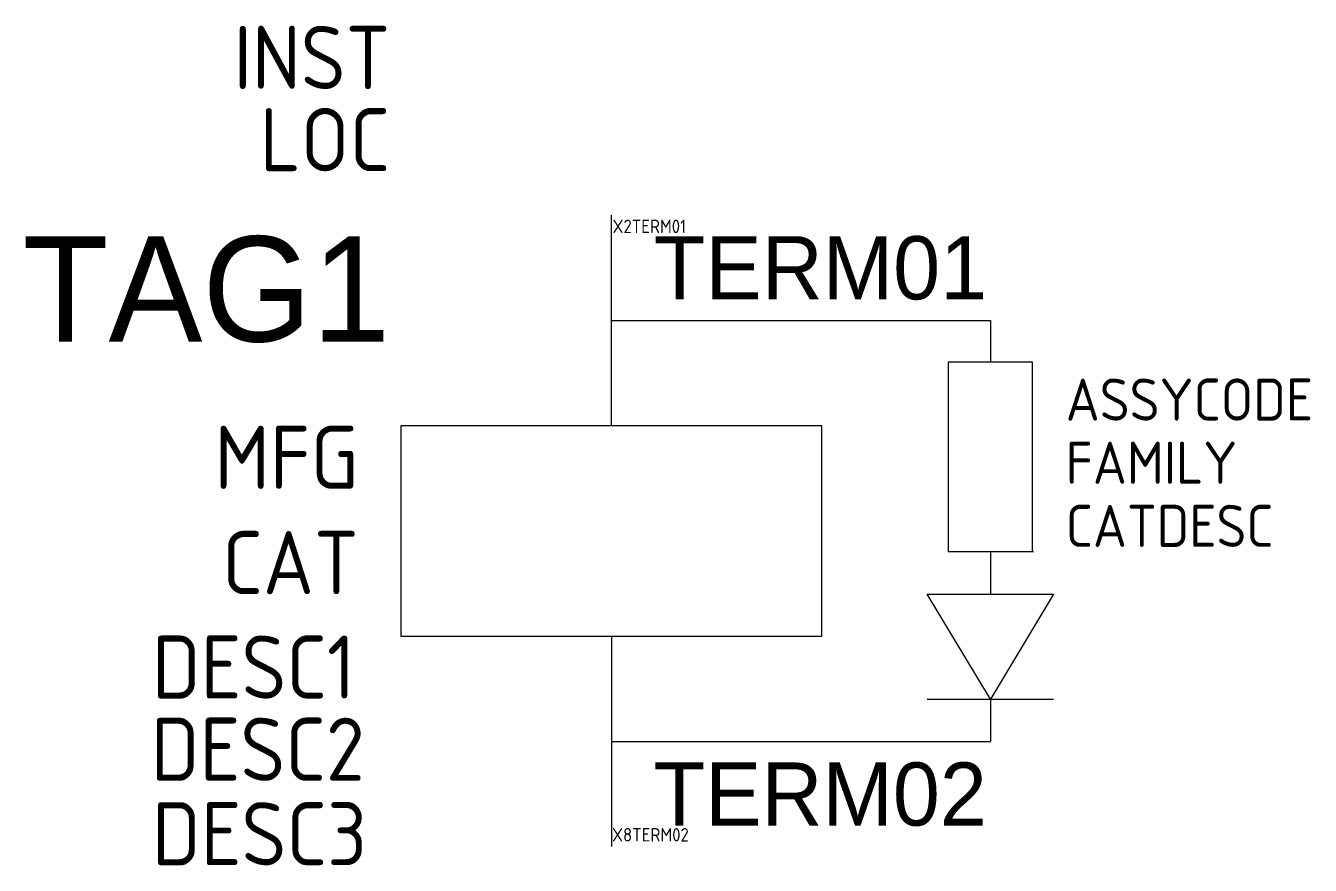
# Model space of a CAD drawing. Extents: x -13.9 to 16.6, y -7.9 to 12.
import ezdxf
from ezdxf.enums import TextEntityAlignment as Align

# ---------------------------------------------------------------- set-up
doc = ezdxf.new("R2010")
doc.units = 0
doc.header["$MEASUREMENT"] = 0
doc.styles.add('WD_IEC', font='isocp2.shx', dxfattribs={"width": 0.9, "height": 4})

msp = doc.modelspace()

# ---------------------------------------------------------------- linework, layer by layer
for p, q in [((0, 2.5), (0, 7.5)), ((0, 5), (0, 5)), ((0, 5), (9, 5)), ((9, 5), (9, 5)), ((9, 5), (9, 4)), ((10, 4.013), (8, 4.013)), ((8, 4.013), (8, -0.5)), ((10, -0.5), (10, 4.013)), ((8.023, -0.491), (10.023, -0.491)), ((9, -0.5), (9, -1.5)), ((7.5, -1.498), (10.5, -1.498)), ((9, -3.998), (7.5, -1.498)), ((10.5, -1.498), (9, -3.998)), ((0, -2.5), (0, -7.5)), ((7.5, -3.998), (10.5, -3.998)), ((9, -4), (9, -5)), ((0, -5), (9, -5))]:
    msp.add_line(p, q)
msp.add_lwpolyline([(-5, 2.5), (-5, -2.5), (5, -2.5), (5, 2.5)], close=True)

# ---------------------------------------------------------------- texts
at = {"style": 'WD_IEC', "flags": 1}
for tag, text, p in [('INST', '', (-5.25, 10.5)), ('LOC', '', (-5.25, 8.547)), ('MFG', 'ACKO', (-6, 1)), ('CAT', 'MY3', (-6, -1.5)), ('DESC1', '', (-6.077, -3.983)), ('DESC2', '', (-5.857, -5.936)), ('DESC3', '', (-5.802, -7.943))]:
    msp.add_attdef(tag, text=text, height=1.5, dxfattribs=at).set_placement(p, align=Align.RIGHT)
for tag, p, s, height in [('X2TERM01', (0.028, 7.077), '', 0.32), ('ASSYCODE', (10.788, 2.622), '', 1), ('FAMILY', (10.788, 1.122), 'CR_ACKO', 1), ('CATDESC', (10.788, -0.378), '', 1), ('X8TERM02', (0.018, -7.378), '', 0.32)]:
    msp.add_attdef(tag, p, s, height=height, dxfattribs=at)
msp.add_attdef('TAG1', text='K', height=2.5).set_placement((-5.25, 4.5), align=Align.RIGHT)
for tag, p, s in [('TERM01', (1.008, 5.503), '11'), ('TERM02', (1.001, -7), '10')]:
    msp.add_attdef(tag, p, s, height=1.5)

doc.saveas('drawing.dxf')
